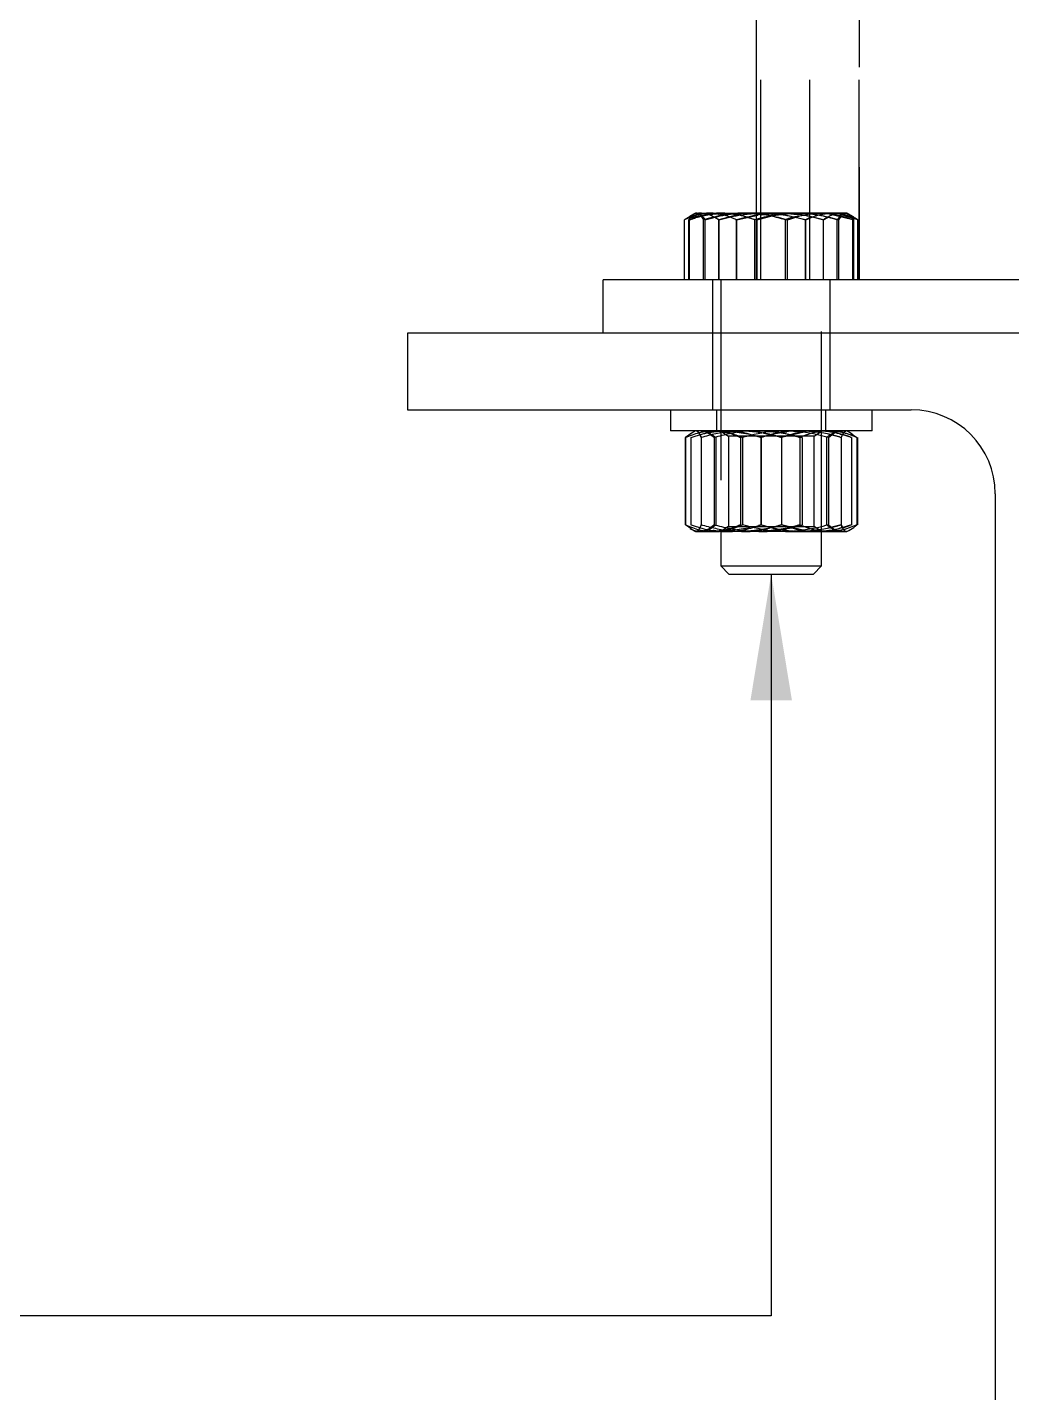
# Model space of a CAD drawing. Header units: metres. Extents: x 0 to 21025, y 0 to 14850.
# Drawn here: x 4928 to 5319, y 3404 to 3946 of the extents above; entities that cross this region are included whole.
import ezdxf

# ---------------------------------------------------------------- set-up
doc = ezdxf.new("R2010")
doc.units = ezdxf.units.M
doc.header["$LTSCALE"] = 25
doc.linetypes.add('HIDDEN2', pattern=[4.7625, 3.175, -1.5875])
doc.linetypes.add('PHANTOM', pattern=[63.5, 31.75, -6.35, 6.35, -6.35, 6.35, -6.35])
for name, color, linetype in [('SDM', 7, 'Continuous'), ('SL1', 8, 'Continuous'), ('SL4', 4, 'Continuous'), ('SRE', 2, 'PHANTOM'), ('ST1', 7, 'HIDDEN2')]:
    doc.layers.add(name, color=color, linetype=linetype)
doc.styles.add('ROMANS', font='ROMANS.SHX')
doc.dimstyles.new('25___1-25', dxfattribs={"dimscale": 25, "dimtxt": 2.5, "dimasz": 2, "dimexe": 1.5, "dimexo": 1, "dimgap": 0.5, "dimtad": 1, "dimzin": 12, "dimtxsty": 'ROMANS', "dimcen": 0, "dimclrd": 256, "dimclre": 256, "dimclrt": 3, "dimazin": 3, "dimtfac": 1, "dimtmove": 0, "dimatfit": 0, "dimfxl": 1, "dimlwd": -1, "dimlwe": -1, "dimarcsym": 0})

msp = doc.modelspace()

# ---------------------------------------------------------------- linework, layer by layer
at = {"layer": 'SL1'}
for p, q in [((5079.062, 3824.629), (5079.062, 3794.296)), ((5565.728, 3824.629), (5079.062, 3824.629)), ((5079.062, 3794.296), (5278.895, 3794.296)), ((5312.228, 3760.963), (5312.228, 3028.296))]:
    msp.add_line(p, q, dxfattribs=at)
msp.add_arc((5278.895, 3760.963), 33.333, 0, 90, dxfattribs=at)
at = {"layer": 'SL4'}
for p, q in [((5217.512, 3872.296), (5217.512, 4482.221)), ((5192.798, 3871.98), (5190.678, 3870.756)), ((5193.345, 3872.296), (5192.798, 3871.98)), ((5193.883, 3872.296), (5193.345, 3872.296)), ((5193.883, 3872.296), (5213.51, 3872.296)), ((5242.972, 3872.296), (5213.51, 3872.296)), ((5253.345, 3872.296), (5242.972, 3872.296)), ((5253.892, 3871.98), (5253.345, 3872.296)), ((5256.072, 3869.616), (5253.875, 3871.814)), ((5188.94, 3845.796), (5188.94, 3869.616)), ((5190.618, 3845.796), (5190.618, 3869.616)), ((5197.147, 3845.796), (5197.147, 3869.616)), ((5229.873, 3845.796), (5229.873, 3869.616)), ((5256.072, 3845.796), (5256.072, 3869.616)), ((5156.678, 3824.629), (5156.678, 3845.796)), ((5490.012, 3845.796), (5156.678, 3845.796)), ((5183.345, 3794.296), (5183.345, 3785.963)), ((5263.345, 3785.963), (5263.345, 3794.296)), ((5184.062, 3785.963), (5183.345, 3785.963)), ((5263.345, 3785.963), (5184.062, 3785.963)), ((5193.345, 3785.963), (5191.565, 3784.935)), ((5255.125, 3784.935), (5253.345, 3785.963)), ((5189.161, 3783.283), (5189.161, 3748.642)), ((5191.591, 3784.891), (5189.325, 3783.283)), ((5189.325, 3783.283), (5189.325, 3748.642)), ((5191.565, 3784.935), (5191.23, 3784.741)), ((5211.989, 3783.283), (5211.989, 3748.642)), ((5246.009, 3783.283), (5246.009, 3748.642)), ((5255.099, 3784.891), (5257.365, 3783.283)), ((5257.365, 3783.283), (5257.365, 3748.642)), ((5257.529, 3783.283), (5257.529, 3748.642)), ((5191.591, 3747.034), (5189.325, 3748.642)), ((5191.23, 3747.184), (5191.565, 3746.99)), ((5191.565, 3746.99), (5193.345, 3745.963)), ((5193.345, 3745.963), (5200.657, 3745.963)), ((5228.999, 3745.963), (5200.657, 3745.963)), ((5203.345, 3745.963), (5203.345, 3732.343)), ((5228.999, 3745.963), (5251.687, 3745.963)), ((5243.345, 3732.343), (5243.345, 3745.963)), ((5251.687, 3745.963), (5253.345, 3745.963)), ((5253.345, 3745.963), (5255.125, 3746.99)), ((5203.345, 3732.343), (5206.558, 3729.129)), ((5203.345, 3732.343), (5243.345, 3732.343)), ((5240.132, 3729.129), (5243.345, 3732.343)), ((5206.558, 3729.129), (5240.132, 3729.129))]:
    msp.add_line(p, q, dxfattribs=at)
for points, knots in [([(5190.618, 3869.616), (5190.827, 3869.927), (5191.89, 3871.511), (5192.995, 3871.946), (5193.883, 3872.296)], [0, 0, 0, 0, 0.1963527, 1, 1, 1, 1]), ([(5193.883, 3872.296), (5194.126, 3872.269), (5195.23, 3872.148), (5196.307, 3870.725), (5197.147, 3869.616)], [0, 0, 0, 0, 0.2203639, 1, 1, 1, 1]), ([(5197.147, 3869.616), (5199.804, 3870.365), (5205.168, 3871.877), (5210.713, 3872.155), (5213.51, 3872.296)], [0, 0, 0, 0, 0.495458, 1, 1, 1, 1]), ([(5213.51, 3872.296), (5213.898, 3872.293), (5216.835, 3872.268), (5222.373, 3871.683), (5227.358, 3870.31), (5229.873, 3869.616)], [0, 0, 0, 0, 0.07009, 0.5307844, 1, 1, 1, 1]), ([(5229.873, 3869.616), (5232.001, 3870.365), (5236.294, 3871.877), (5240.733, 3872.155), (5242.972, 3872.296)], [0, 0, 0, 0, 0.495458, 1, 1, 1, 1]), ([(5242.972, 3872.296), (5243.283, 3872.293), (5245.634, 3872.268), (5250.068, 3871.683), (5254.058, 3870.31), (5256.072, 3869.616)], [0, 0, 0, 0, 0.07009, 0.5307844, 1, 1, 1, 1]), ([(5188.94, 3869.616), (5189.375, 3869.968), (5189.961, 3870.443), (5190.571, 3870.613), (5190.729, 3870.657)], [0, 0, 0, 0, 0.741562, 1, 1, 1, 1]), ([(5189.325, 3783.283), (5191.165, 3784.032), (5194.88, 3785.543), (5198.719, 3785.822), (5200.657, 3785.963)], [0, 0, 0, 0, 0.495458, 1, 1, 1, 1]), ([(5200.657, 3785.963), (5200.925, 3785.959), (5202.959, 3785.935), (5206.795, 3785.35), (5210.247, 3783.976), (5211.989, 3783.283)], [0, 0, 0, 0, 0.07009, 0.5307844, 1, 1, 1, 1]), ([(5228.999, 3785.963), (5227.452, 3785.923), (5221.694, 3785.775), (5216.088, 3784.336), (5211.989, 3783.283)], [0, 0, 0, 0, 0.2686336, 1, 1, 1, 1]), ([(5246.009, 3783.283), (5244.581, 3783.688), (5239.036, 3785.258), (5233.276, 3785.662), (5228.999, 3785.963)], [0, 0, 0, 0, 0.2575513, 1, 1, 1, 1]), ([(5246.009, 3783.283), (5246.931, 3784.032), (5248.792, 3785.543), (5250.716, 3785.822), (5251.687, 3785.963)], [0, 0, 0, 0, 0.495458, 1, 1, 1, 1]), ([(5189.325, 3748.642), (5191.165, 3747.893), (5194.88, 3746.382), (5198.719, 3746.103), (5200.657, 3745.963)], [0, 0, 0, 0, 0.495458, 1, 1, 1, 1]), ([(5200.657, 3745.963), (5200.925, 3745.966), (5202.959, 3745.99), (5206.795, 3746.575), (5210.247, 3747.949), (5211.989, 3748.642)], [0, 0, 0, 0, 0.07009, 0.5307844, 1, 1, 1, 1]), ([(5228.999, 3745.963), (5227.452, 3746.002), (5221.694, 3746.15), (5216.088, 3747.589), (5211.989, 3748.642)], [0, 0, 0, 0, 0.2686336, 1, 1, 1, 1]), ([(5246.009, 3748.642), (5244.581, 3748.238), (5239.036, 3746.667), (5233.276, 3746.263), (5228.999, 3745.963)], [0, 0, 0, 0, 0.2575513, 1, 1, 1, 1]), ([(5246.009, 3748.642), (5246.931, 3747.893), (5248.792, 3746.382), (5250.716, 3746.103), (5251.687, 3745.963)], [0, 0, 0, 0, 0.495458, 1, 1, 1, 1]), ([(5251.687, 3745.963), (5251.822, 3745.966), (5252.841, 3745.99), (5254.763, 3746.575), (5256.493, 3747.949), (5257.365, 3748.642)], [0, 0, 0, 0, 0.07009, 0.5307844, 1, 1, 1, 1])]:
    msp.add_open_spline(points, degree=3, knots=knots, dxfattribs=at)
at = {"layer": 'SRE'}
msp.add_circle((5312.228, 3632.837), 854.648, dxfattribs=at)
at = {"layer": 'ST1'}
for p, q in [((5238.678, 3845.796), (5238.678, 4484.315)), ((5258.178, 3845.796), (5258.178, 4485.774)), ((5258.178, 4485.774), (5258.178, 3845.796)), ((5219.178, 3845.796), (5219.178, 4482.405)), ((5190.729, 3870.657), (5195.794, 3872.296)), ((5191.381, 3870.597), (5199.345, 3872.296)), ((5198.039, 3871.812), (5195.757, 3872.296)), ((5217.512, 3845.796), (5217.512, 3872.296)), ((5219.51, 3871.673), (5226.934, 3872.296)), ((5227.18, 3871.673), (5219.757, 3872.296)), ((5242.352, 3872.296), (5241.12, 3872.092)), ((5244.625, 3872.187), (5242.352, 3872.296)), ((5255.753, 3869.616), (5245.872, 3872.024)), ((5248.469, 3872.226), (5247.345, 3872.296)), ((5257.737, 3869.616), (5250.5, 3871.89)), ((5252.365, 3871.995), (5252.949, 3872.296)), ((5253.345, 3872.296), (5252.949, 3872.296)), ((5256.012, 3870.756), (5253.892, 3871.98)), ((5188.953, 3845.796), (5188.953, 3869.616)), ((5190.678, 3870.756), (5190.672, 3870.753)), ((5190.937, 3845.796), (5190.937, 3869.616)), ((5196.544, 3845.796), (5196.544, 3869.616)), ((5202.56, 3869.616), (5202.168, 3869.845)), ((5202.56, 3845.796), (5202.56, 3869.616)), ((5202.648, 3845.796), (5202.648, 3869.616)), ((5209.178, 3869.792), (5209.737, 3869.616)), ((5209.636, 3845.796), (5209.636, 3869.616)), ((5209.737, 3869.616), (5218.001, 3871.523)), ((5209.737, 3845.796), (5209.737, 3869.616)), ((5213.028, 3870.764), (5217.738, 3869.616)), ((5216.817, 3845.796), (5216.817, 3869.616)), ((5217.738, 3845.796), (5217.738, 3869.616)), ((5236.953, 3869.616), (5228.689, 3871.523)), ((5228.952, 3845.796), (5228.952, 3869.616)), ((5236.953, 3845.796), (5236.953, 3869.616)), ((5237.054, 3845.796), (5237.054, 3869.616)), ((5244.042, 3845.796), (5244.042, 3869.616)), ((5244.13, 3869.616), (5246.019, 3870.718)), ((5244.13, 3845.796), (5244.13, 3869.616)), ((5249.543, 3845.796), (5249.543, 3869.616)), ((5250.146, 3869.616), (5251.33, 3871.292)), ((5250.146, 3845.796), (5250.146, 3869.616)), ((5255.753, 3845.796), (5255.753, 3869.616)), ((5256.018, 3870.753), (5256.012, 3870.756)), ((5257.737, 3845.796), (5257.737, 3869.616)), ((5257.75, 3845.796), (5257.75, 3869.616)), ((5200.012, 3845.796), (5200.012, 3824.629)), ((5203.345, 3845.796), (5203.345, 3745.963)), ((5243.345, 3745.963), (5243.345, 3845.796)), ((5246.678, 3824.629), (5246.678, 3845.796)), ((5200.012, 3824.629), (5200.012, 3794.296)), ((5246.678, 3794.296), (5246.678, 3824.629)), ((5201.678, 3794.296), (5201.678, 3785.963)), ((5245.012, 3785.963), (5245.012, 3794.296)), ((5203.345, 3785.963), (5203.345, 3785.878)), ((5227.114, 3785.878), (5203.345, 3785.878)), ((5203.345, 3785.878), (5206.345, 3783.777)), ((5215.07, 3784.513), (5205.345, 3785.963)), ((5205.616, 3785.424), (5211.56, 3785.963)), ((5243.345, 3785.878), (5227.114, 3785.878)), ((5236.454, 3785.476), (5227.489, 3783.283)), ((5241.345, 3785.963), (5239.604, 3785.864)), ((5240.345, 3783.777), (5243.345, 3785.878)), ((5243.345, 3785.878), (5243.345, 3785.963)), ((5191.489, 3783.283), (5191.489, 3748.642)), ((5191.532, 3783.283), (5191.532, 3748.642)), ((5195.566, 3783.283), (5195.566, 3748.642)), ((5195.632, 3783.283), (5195.632, 3748.642)), ((5200.681, 3783.283), (5200.681, 3748.642)), ((5201.397, 3783.283), (5201.397, 3748.642)), ((5240.345, 3783.777), (5206.345, 3783.777)), ((5206.345, 3783.777), (5206.345, 3748.063)), ((5211.109, 3783.283), (5211.109, 3748.642)), ((5219.201, 3783.283), (5218.282, 3783.581)), ((5219.201, 3783.283), (5219.201, 3748.642)), ((5219.311, 3783.283), (5219.311, 3748.642)), ((5226.451, 3783.546), (5227.489, 3783.283)), ((5227.38, 3783.283), (5227.38, 3748.642)), ((5227.489, 3783.283), (5227.489, 3748.642)), ((5234.702, 3783.283), (5234.702, 3748.642)), ((5235.581, 3783.283), (5235.581, 3748.642)), ((5240.345, 3748.063), (5240.345, 3783.777)), ((5245.293, 3783.283), (5245.293, 3748.642)), ((5251.058, 3783.283), (5245.837, 3784.584)), ((5251.058, 3783.283), (5251.058, 3748.642)), ((5251.124, 3783.283), (5251.124, 3748.642)), ((5255.46, 3784.741), (5255.125, 3784.935)), ((5255.158, 3783.283), (5255.158, 3748.642)), ((5255.201, 3783.283), (5255.201, 3748.642)), ((5206.345, 3748.063), (5203.345, 3745.963)), ((5215.07, 3747.412), (5205.345, 3745.963)), ((5206.345, 3748.063), (5226.549, 3748.063)), ((5219.201, 3748.642), (5218.282, 3748.344)), ((5226.451, 3748.38), (5227.489, 3748.642)), ((5226.549, 3748.063), (5240.345, 3748.063)), ((5236.454, 3746.449), (5227.489, 3748.642)), ((5243.345, 3745.963), (5240.345, 3748.063)), ((5251.058, 3748.642), (5245.837, 3747.341)), ((5205.616, 3746.501), (5211.56, 3745.963)), ((5241.345, 3745.963), (5239.604, 3746.061)), ((5255.125, 3746.99), (5255.46, 3747.184))]:
    msp.add_line(p, q, dxfattribs=at)
for points, knots in [([(5199.288, 3872.296), (5199.043, 3872.293), (5197.185, 3872.268), (5193.683, 3871.683), (5190.53, 3870.31), (5188.94, 3869.616)], [0, 0, 0, 0, 0.07009, 0.5307844, 1, 1, 1, 1]), ([(5203.718, 3872.296), (5203.407, 3872.293), (5201.056, 3872.268), (5196.622, 3871.683), (5192.632, 3870.31), (5190.618, 3869.616)], [0, 0, 0, 0, 0.07009, 0.5307844, 1, 1, 1, 1]), ([(5195.757, 3872.296), (5195.595, 3872.292), (5194.374, 3872.266), (5192.672, 3871.907), (5191.183, 3870.958), (5190.723, 3870.665)], [0, 0, 0, 0, 0.095136, 0.7204552, 1, 1, 1, 1]), ([(5190.937, 3869.616), (5191.794, 3869.927), (5196.155, 3871.511), (5200.692, 3871.946), (5204.338, 3872.296)], [0, 0, 0, 0, 0.1963527, 1, 1, 1, 1]), ([(5196.544, 3869.616), (5196.089, 3870.365), (5195.17, 3871.877), (5194.22, 3872.155), (5193.741, 3872.296)], [0, 0, 0, 0, 0.495458, 1, 1, 1, 1]), ([(5195.794, 3872.296), (5196.305, 3872.269), (5198.624, 3872.148), (5200.885, 3870.725), (5202.648, 3869.616)], [0, 0, 0, 0, 0.2203639, 1, 1, 1, 1]), ([(5212.748, 3872.296), (5212.364, 3872.293), (5209.455, 3872.268), (5203.971, 3871.683), (5199.035, 3870.31), (5196.544, 3869.616)], [0, 0, 0, 0, 0.07009, 0.5307844, 1, 1, 1, 1]), ([(5209.636, 3869.616), (5207.956, 3870.365), (5204.564, 3871.877), (5201.057, 3872.155), (5199.288, 3872.296)], [0, 0, 0, 0, 0.495458, 1, 1, 1, 1]), ([(5199.345, 3872.296), (5200.123, 3872.313), (5201.267, 3872.338), (5202.383, 3871.942), (5202.74, 3871.815)], [0, 0, 0, 0, 0.67980817, 1, 1, 1, 1]), ([(5202.648, 3869.616), (5205.442, 3870.365), (5211.081, 3871.877), (5216.91, 3872.155), (5219.851, 3872.296)], [0, 0, 0, 0, 0.495458, 1, 1, 1, 1]), ([(5216.817, 3869.616), (5214.689, 3870.365), (5210.396, 3871.877), (5205.957, 3872.155), (5203.718, 3872.296)], [0, 0, 0, 0, 0.495458, 1, 1, 1, 1]), ([(5204.338, 3872.296), (5205.34, 3872.306), (5206.991, 3872.323), (5208.6, 3871.868), (5209.233, 3871.689)], [0, 0, 0, 0, 0.6071882, 1, 1, 1, 1]), ([(5226.839, 3872.296), (5226.431, 3872.293), (5223.343, 3872.268), (5217.521, 3871.683), (5212.281, 3870.31), (5209.636, 3869.616)], [0, 0, 0, 0, 0.07009, 0.5307844, 1, 1, 1, 1]), ([(5219.757, 3872.296), (5219.349, 3872.294), (5216.906, 3872.283), (5214.481, 3871.952), (5212.46, 3871.676)], [0, 0, 0, 0, 0.1669277, 1, 1, 1, 1]), ([(5228.952, 3869.616), (5226.32, 3870.365), (5221.009, 3871.877), (5215.518, 3872.155), (5212.748, 3872.296)], [0, 0, 0, 0, 0.495458, 1, 1, 1, 1]), ([(5233.18, 3872.296), (5232.792, 3872.293), (5229.855, 3872.268), (5224.317, 3871.683), (5219.332, 3870.31), (5216.817, 3869.616)], [0, 0, 0, 0, 0.07009, 0.5307844, 1, 1, 1, 1]), ([(5217.738, 3869.616), (5220.37, 3870.365), (5225.681, 3871.877), (5231.172, 3872.155), (5233.942, 3872.296)], [0, 0, 0, 0, 0.495458, 1, 1, 1, 1]), ([(5219.851, 3872.296), (5220.259, 3872.293), (5223.347, 3872.268), (5229.169, 3871.683), (5234.409, 3870.31), (5237.054, 3869.616)], [0, 0, 0, 0, 0.07009, 0.5307844, 1, 1, 1, 1]), ([(5244.042, 3869.616), (5241.248, 3870.365), (5235.609, 3871.877), (5229.78, 3872.155), (5226.839, 3872.296)], [0, 0, 0, 0, 0.495458, 1, 1, 1, 1]), ([(5226.934, 3872.296), (5227.341, 3872.294), (5229.784, 3872.283), (5232.209, 3871.952), (5234.23, 3871.676)], [0, 0, 0, 0, 0.1669277, 1, 1, 1, 1]), ([(5249.543, 3869.616), (5246.886, 3870.365), (5241.522, 3871.877), (5235.978, 3872.155), (5233.18, 3872.296)], [0, 0, 0, 0, 0.495458, 1, 1, 1, 1]), ([(5233.942, 3872.296), (5234.326, 3872.293), (5237.235, 3872.268), (5242.719, 3871.683), (5247.655, 3870.31), (5250.146, 3869.616)], [0, 0, 0, 0, 0.07009, 0.5307844, 1, 1, 1, 1]), ([(5237.054, 3869.616), (5238.734, 3870.365), (5242.126, 3871.877), (5245.633, 3872.155), (5247.402, 3872.296)], [0, 0, 0, 0, 0.495458, 1, 1, 1, 1]), ([(5250.896, 3872.296), (5249.031, 3871.946), (5246.711, 3871.511), (5244.48, 3869.927), (5244.042, 3869.616)], [0, 0, 0, 0, 0.8036473, 1, 1, 1, 1]), ([(5247.402, 3872.296), (5247.647, 3872.293), (5249.505, 3872.268), (5253.007, 3871.683), (5256.16, 3870.31), (5257.75, 3869.616)], [0, 0, 0, 0, 0.07009, 0.5307844, 1, 1, 1, 1]), ([(5252.808, 3872.296), (5251.919, 3871.946), (5250.814, 3871.511), (5249.752, 3869.927), (5249.543, 3869.616)], [0, 0, 0, 0, 0.8036473, 1, 1, 1, 1]), ([(5257.75, 3869.616), (5255.987, 3870.725), (5253.726, 3872.148), (5251.407, 3872.269), (5250.896, 3872.296)], [0, 0, 0, 0, 0.7796361, 1, 1, 1, 1]), ([(5253.875, 3871.814), (5253.762, 3871.941), (5253.411, 3872.338), (5253.052, 3872.313), (5252.808, 3872.296)], [0, 0, 0, 0, 0.3207106, 1, 1, 1, 1]), ([(5210.91, 3871.522), (5210.785, 3871.51), (5207.943, 3871.235), (5205.191, 3870.407), (5202.56, 3869.616)], [0, 0, 0, 0, 0.0440525, 1, 1, 1, 1]), ([(5234.345, 3870.971), (5233.4, 3870.857), (5231.567, 3870.636), (5229.805, 3869.949), (5228.952, 3869.616)], [0, 0, 0, 0, 0.515802, 1, 1, 1, 1]), ([(5235.78, 3871.522), (5235.905, 3871.51), (5238.748, 3871.235), (5241.499, 3870.407), (5244.13, 3869.616)], [0, 0, 0, 0, 0.0440525, 1, 1, 1, 1]), ([(5239.898, 3870.707), (5239.581, 3870.651), (5238.577, 3870.472), (5237.613, 3869.964), (5236.953, 3869.616)], [0, 0, 0, 0, 0.3160288, 1, 1, 1, 1]), ([(5191.532, 3783.283), (5193.788, 3784.032), (5198.34, 3785.543), (5203.047, 3785.822), (5205.421, 3785.963)], [0, 0, 0, 0, 0.495458, 1, 1, 1, 1]), ([(5195.566, 3783.283), (5195.239, 3784.032), (5194.578, 3785.543), (5193.894, 3785.822), (5193.549, 3785.963)], [0, 0, 0, 0, 0.49545796, 1, 1, 1, 1]), ([(5193.56, 3785.963), (5193.61, 3785.959), (5193.981, 3785.935), (5194.683, 3785.35), (5195.314, 3783.976), (5195.632, 3783.283)], [0, 0, 0, 0, 0.07009, 0.5307844, 1, 1, 1, 1]), ([(5200.681, 3783.283), (5199.759, 3784.032), (5197.898, 3785.543), (5195.974, 3785.822), (5195.003, 3785.963)], [0, 0, 0, 0, 0.495458, 1, 1, 1, 1]), ([(5195.279, 3785.963), (5195.424, 3785.959), (5196.522, 3785.935), (5198.593, 3785.35), (5200.457, 3783.976), (5201.397, 3783.283)], [0, 0, 0, 0, 0.07009, 0.5307844, 1, 1, 1, 1]), ([(5211.473, 3785.963), (5210.027, 3785.923), (5204.643, 3785.775), (5199.4, 3784.336), (5195.566, 3783.283)], [0, 0, 0, 0, 0.2686336, 1, 1, 1, 1]), ([(5211.109, 3783.283), (5210.187, 3783.688), (5206.61, 3785.258), (5202.894, 3785.662), (5200.135, 3785.963)], [0, 0, 0, 0, 0.2575513, 1, 1, 1, 1]), ([(5205.345, 3785.963), (5204.08, 3785.977), (5202.362, 3785.996), (5200.688, 3785.545), (5200.247, 3785.425)], [0, 0, 0, 0, 0.736225, 1, 1, 1, 1]), ([(5217.691, 3785.963), (5216.145, 3785.923), (5210.387, 3785.775), (5204.781, 3784.336), (5200.681, 3783.283)], [0, 0, 0, 0, 0.2686336, 1, 1, 1, 1]), ([(5205.421, 3785.963), (5205.75, 3785.959), (5208.244, 3785.935), (5212.944, 3785.35), (5217.176, 3783.976), (5219.311, 3783.283)], [0, 0, 0, 0, 0.07009, 0.5307844, 1, 1, 1, 1]), ([(5227.38, 3783.283), (5226.044, 3783.688), (5220.859, 3785.258), (5215.472, 3785.662), (5211.473, 3785.963)], [0, 0, 0, 0, 0.2575513, 1, 1, 1, 1]), ([(5211.56, 3785.963), (5211.938, 3785.959), (5214.796, 3785.932), (5218.535, 3785.614), (5221.779, 3784.741), (5222.614, 3784.516)], [0, 0, 0, 0, 0.1015299, 0.7688751, 1, 1, 1, 1]), ([(5234.702, 3783.283), (5233.274, 3783.688), (5227.729, 3785.258), (5221.968, 3785.662), (5217.691, 3785.963)], [0, 0, 0, 0, 0.2575513, 1, 1, 1, 1]), ([(5218.489, 3785.963), (5218.894, 3785.959), (5221.963, 3785.935), (5227.747, 3785.35), (5232.954, 3783.976), (5235.581, 3783.283)], [0, 0, 0, 0, 0.07009, 0.5307844, 1, 1, 1, 1]), ([(5229.597, 3785.475), (5228.591, 3785.387), (5225.061, 3785.079), (5221.644, 3784.032), (5219.201, 3783.283)], [0, 0, 0, 0, 0.2850721, 1, 1, 1, 1]), ([(5235.217, 3785.963), (5233.771, 3785.923), (5228.387, 3785.775), (5223.144, 3784.336), (5219.311, 3783.283)], [0, 0, 0, 0, 0.2686336, 1, 1, 1, 1]), ([(5241.269, 3785.963), (5240.94, 3785.959), (5238.446, 3785.935), (5233.746, 3785.35), (5229.515, 3783.976), (5227.38, 3783.283)], [0, 0, 0, 0, 0.07009, 0.5307844, 1, 1, 1, 1]), ([(5235.13, 3785.963), (5234.752, 3785.968), (5234.113, 3785.978), (5233.48, 3785.897), (5233.222, 3785.865)], [0, 0, 0, 0, 0.5925105, 1, 1, 1, 1]), ([(5246.033, 3785.963), (5245.765, 3785.959), (5243.731, 3785.935), (5239.896, 3785.35), (5236.443, 3783.976), (5234.702, 3783.283)], [0, 0, 0, 0, 0.07009, 0.5307844, 1, 1, 1, 1]), ([(5251.124, 3783.283), (5249.788, 3783.688), (5244.603, 3785.258), (5239.217, 3785.662), (5235.217, 3785.963)], [0, 0, 0, 0, 0.25755135, 1, 1, 1, 1]), ([(5255.158, 3783.283), (5252.902, 3784.032), (5248.35, 3785.543), (5243.643, 3785.822), (5241.269, 3785.963)], [0, 0, 0, 0, 0.495458, 1, 1, 1, 1]), ([(5251.411, 3785.963), (5251.266, 3785.959), (5250.168, 3785.935), (5248.097, 3785.35), (5246.233, 3783.976), (5245.293, 3783.283)], [0, 0, 0, 0, 0.07009, 0.5307844, 1, 1, 1, 1]), ([(5257.365, 3783.283), (5255.525, 3784.032), (5251.811, 3785.543), (5247.971, 3785.822), (5246.033, 3785.963)], [0, 0, 0, 0, 0.495458, 1, 1, 1, 1]), ([(5253.13, 3785.963), (5253.081, 3785.959), (5252.709, 3785.935), (5252.007, 3785.35), (5251.376, 3783.976), (5251.058, 3783.283)], [0, 0, 0, 0, 0.07009, 0.5307844, 1, 1, 1, 1]), ([(5251.124, 3783.283), (5251.451, 3784.032), (5252.112, 3785.543), (5252.796, 3785.822), (5253.141, 3785.963)], [0, 0, 0, 0, 0.495458, 1, 1, 1, 1]), ([(5255.201, 3783.283), (5254.046, 3783.739), (5252.542, 3784.332), (5250.978, 3784.534), (5250.616, 3784.581)], [0, 0, 0, 0, 0.7681439, 1, 1, 1, 1]), ([(5191.532, 3748.642), (5193.788, 3747.893), (5198.34, 3746.382), (5203.047, 3746.103), (5205.421, 3745.963)], [0, 0, 0, 0, 0.495458, 1, 1, 1, 1]), ([(5195.566, 3748.642), (5195.239, 3747.893), (5194.578, 3746.382), (5193.894, 3746.103), (5193.549, 3745.963)], [0, 0, 0, 0, 0.49545796, 1, 1, 1, 1]), ([(5193.56, 3745.963), (5193.61, 3745.966), (5193.981, 3745.99), (5194.683, 3746.575), (5195.314, 3747.949), (5195.632, 3748.642)], [0, 0, 0, 0, 0.07009, 0.5307844, 1, 1, 1, 1]), ([(5200.681, 3748.642), (5199.759, 3747.893), (5197.898, 3746.382), (5195.974, 3746.103), (5195.003, 3745.963)], [0, 0, 0, 0, 0.495458, 1, 1, 1, 1]), ([(5195.279, 3745.963), (5195.424, 3745.966), (5196.522, 3745.99), (5198.593, 3746.575), (5200.457, 3747.949), (5201.397, 3748.642)], [0, 0, 0, 0, 0.07009, 0.5307844, 1, 1, 1, 1]), ([(5211.473, 3745.963), (5210.027, 3746.002), (5204.643, 3746.15), (5199.4, 3747.589), (5195.566, 3748.642)], [0, 0, 0, 0, 0.2686336, 1, 1, 1, 1]), ([(5211.109, 3748.642), (5210.187, 3748.238), (5206.61, 3746.667), (5202.894, 3746.263), (5200.135, 3745.963)], [0, 0, 0, 0, 0.2575513, 1, 1, 1, 1]), ([(5217.691, 3745.963), (5216.145, 3746.002), (5210.387, 3746.15), (5204.781, 3747.589), (5200.681, 3748.642)], [0, 0, 0, 0, 0.2686336, 1, 1, 1, 1]), ([(5205.421, 3745.963), (5205.75, 3745.966), (5208.244, 3745.99), (5212.944, 3746.575), (5217.176, 3747.949), (5219.311, 3748.642)], [0, 0, 0, 0, 0.07009, 0.5307844, 1, 1, 1, 1]), ([(5227.38, 3748.642), (5226.044, 3748.238), (5220.859, 3746.667), (5215.472, 3746.263), (5211.473, 3745.963)], [0, 0, 0, 0, 0.2575513, 1, 1, 1, 1]), ([(5211.56, 3745.963), (5211.938, 3745.966), (5214.796, 3745.993), (5218.535, 3746.311), (5221.779, 3747.184), (5222.614, 3747.409)], [0, 0, 0, 0, 0.1015299, 0.7688751, 1, 1, 1, 1]), ([(5234.702, 3748.642), (5233.274, 3748.238), (5227.729, 3746.667), (5221.968, 3746.263), (5217.691, 3745.963)], [0, 0, 0, 0, 0.2575513, 1, 1, 1, 1]), ([(5218.489, 3745.963), (5218.894, 3745.966), (5221.963, 3745.99), (5227.747, 3746.575), (5232.954, 3747.949), (5235.581, 3748.642)], [0, 0, 0, 0, 0.07009, 0.5307844, 1, 1, 1, 1]), ([(5229.597, 3746.45), (5228.591, 3746.538), (5225.061, 3746.846), (5221.644, 3747.893), (5219.201, 3748.642)], [0, 0, 0, 0, 0.2850721, 1, 1, 1, 1]), ([(5235.217, 3745.963), (5233.771, 3746.002), (5228.387, 3746.15), (5223.144, 3747.589), (5219.311, 3748.642)], [0, 0, 0, 0, 0.2686336, 1, 1, 1, 1]), ([(5241.269, 3745.963), (5240.94, 3745.966), (5238.446, 3745.99), (5233.746, 3746.575), (5229.515, 3747.949), (5227.38, 3748.642)], [0, 0, 0, 0, 0.07009, 0.5307844, 1, 1, 1, 1]), ([(5246.033, 3745.963), (5245.765, 3745.966), (5243.731, 3745.99), (5239.896, 3746.575), (5236.443, 3747.949), (5234.702, 3748.642)], [0, 0, 0, 0, 0.07009, 0.5307844, 1, 1, 1, 1]), ([(5251.124, 3748.642), (5249.788, 3748.238), (5244.603, 3746.667), (5239.217, 3746.263), (5235.217, 3745.963)], [0, 0, 0, 0, 0.2575513, 1, 1, 1, 1]), ([(5255.158, 3748.642), (5252.902, 3747.893), (5248.35, 3746.382), (5243.643, 3746.103), (5241.269, 3745.963)], [0, 0, 0, 0, 0.495458, 1, 1, 1, 1]), ([(5251.411, 3745.963), (5251.266, 3745.966), (5250.168, 3745.99), (5248.097, 3746.575), (5246.233, 3747.949), (5245.293, 3748.642)], [0, 0, 0, 0, 0.07009, 0.5307844, 1, 1, 1, 1]), ([(5257.365, 3748.642), (5255.525, 3747.893), (5251.811, 3746.382), (5247.971, 3746.103), (5246.033, 3745.963)], [0, 0, 0, 0, 0.495458, 1, 1, 1, 1]), ([(5255.201, 3748.642), (5254.046, 3748.186), (5252.542, 3747.593), (5250.978, 3747.391), (5250.616, 3747.344)], [0, 0, 0, 0, 0.7681439, 1, 1, 1, 1]), ([(5253.13, 3745.963), (5253.081, 3745.966), (5252.709, 3745.99), (5252.007, 3746.575), (5251.376, 3747.949), (5251.058, 3748.642)], [0, 0, 0, 0, 0.07009, 0.5307844, 1, 1, 1, 1]), ([(5251.124, 3748.642), (5251.451, 3747.893), (5252.112, 3746.382), (5252.796, 3746.103), (5253.141, 3745.963)], [0, 0, 0, 0, 0.495458, 1, 1, 1, 1]), ([(5195.003, 3745.963), (5194.868, 3745.966), (5193.85, 3745.995), (5192.696, 3746.225), (5191.713, 3746.945), (5191.591, 3747.034)], [0, 0, 0, 0, 0.11756499, 0.89030728, 1, 1, 1, 1]), ([(5205.345, 3745.963), (5204.08, 3745.948), (5202.362, 3745.929), (5200.688, 3746.381), (5200.247, 3746.5)], [0, 0, 0, 0, 0.736225, 1, 1, 1, 1]), ([(5235.13, 3745.963), (5234.752, 3745.957), (5234.113, 3745.947), (5233.48, 3746.028), (5233.222, 3746.06)], [0, 0, 0, 0, 0.5925105, 1, 1, 1, 1])]:
    msp.add_open_spline(points, degree=3, knots=knots, dxfattribs=at)

# ---------------------------------------------------------------- leaders
at = {"layer": 'SDM'}
msp.add_leader([(5223.345, 3729.129), (5223.345, 3434.938), (4045.153, 3434.938)], dimstyle='25___1-25', override={"dimgap": 0.5, "dimtad": 0}, dxfattribs=at)

doc.saveas('drawing.dxf')
